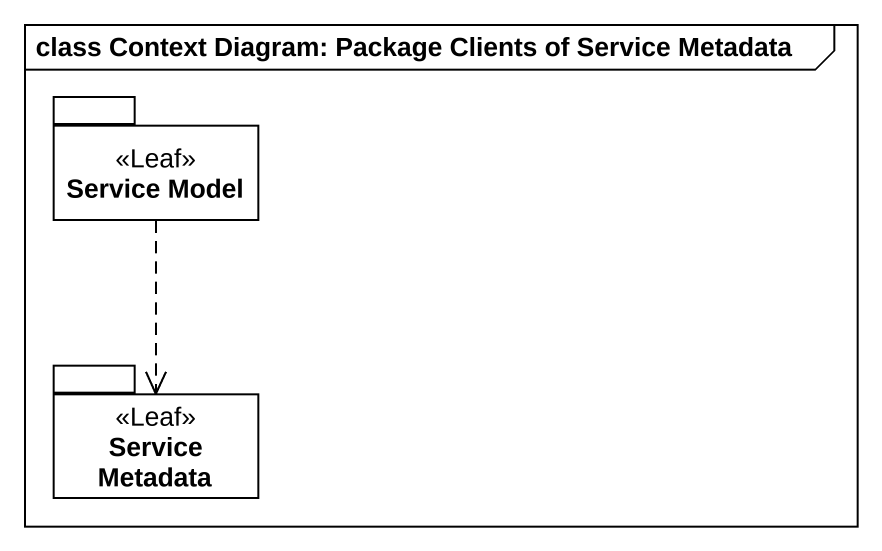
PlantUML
@startuml
mainframe class Context Diagram: Package Clients of Service Metadata
package "Service Model" as Service_Model <<Leaf>> {
}
package "Service Metadata" as Service_Metadata <<Leaf>> {
}
Service_Model ..> Service_Metadata
@enduml
